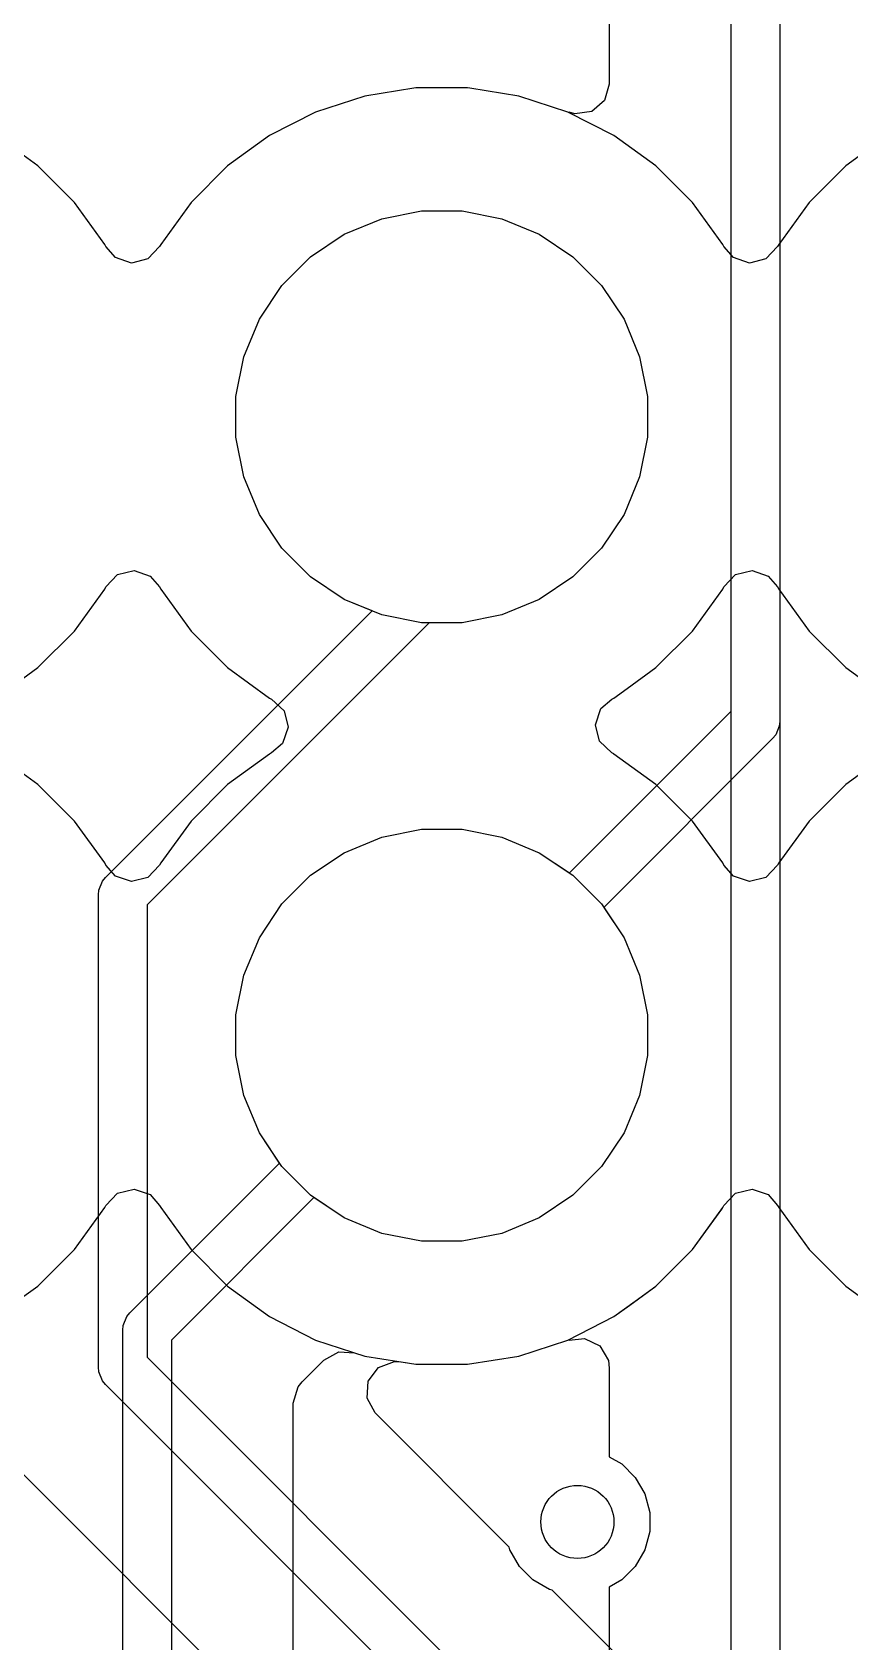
# Model space of a CAD drawing. Header units: inches. Extents: x 6.57 to 9.79, y -8.72 to -3.17.
# Drawn here: x 7.8751 to 8.0074, y -7.6979 to -7.4377 of the extents above; entities that cross this region are included whole.
import ezdxf

# ---------------------------------------------------------------- set-up
doc = ezdxf.new("R2010")
doc.units = ezdxf.units.IN
doc.header["$MEASUREMENT"] = 0
doc.layers.add('F.Cu', color=13, linetype='CONTINUOUS', true_color=0xc83434)

msp = doc.modelspace()

# ---------------------------------------------------------------- linework, layer by layer
at = {"layer": 'F.Cu', "linetype": 'CONTINUOUS'}
for p, q in [((7.98819, -7.5475), (7.98819, -6.87008)), ((7.99606, -6.87171), (7.99606, -7.54913)), ((7.96848, -6.87359), (7.96848, -7.44608)), ((7.98819, -7.84449), (7.98819, -7.30315)), ((7.99606, -7.30315), (7.99606, -7.84286)), ((7.96848, -7.33264), (7.96848, -7.44608)), ((7.92892, -7.44802), (7.92096, -7.45061)), ((7.92892, -7.44802), (7.92096, -7.45061)), ((7.92892, -7.44802), (7.92096, -7.45061)), ((7.92892, -7.44802), (7.92096, -7.45061)), ((7.93685, -7.44677), (7.92892, -7.44802)), ((7.93685, -7.44677), (7.92892, -7.44802)), ((7.93685, -7.44677), (7.92892, -7.44802)), ((7.93685, -7.44677), (7.92892, -7.44802)), ((7.93719, -7.44671), (7.93685, -7.44677)), ((7.93719, -7.44671), (7.93685, -7.44677)), ((7.93719, -7.44671), (7.93685, -7.44677)), ((7.93719, -7.44671), (7.93685, -7.44677)), ((7.94555, -7.44671), (7.93719, -7.44671)), ((7.94555, -7.44671), (7.93719, -7.44671)), ((7.94555, -7.44671), (7.93719, -7.44671)), ((7.94555, -7.44671), (7.93719, -7.44671)), ((7.94589, -7.44677), (7.94555, -7.44671)), ((7.94589, -7.44677), (7.94555, -7.44671)), ((7.94589, -7.44677), (7.94555, -7.44671)), ((7.94589, -7.44677), (7.94555, -7.44671)), ((7.95382, -7.44802), (7.94589, -7.44677)), ((7.95382, -7.44802), (7.94589, -7.44677)), ((7.95382, -7.44802), (7.94589, -7.44677)), ((7.95382, -7.44802), (7.94589, -7.44677)), ((7.96178, -7.45061), (7.95382, -7.44802)), ((7.95382, -7.44802), (7.95382, -7.44802)), ((7.95382, -7.44802), (7.95382, -7.44802)), ((7.96178, -7.45061), (7.95382, -7.44802)), ((7.95382, -7.44802), (7.95382, -7.44802)), ((7.95382, -7.44802), (7.95382, -7.44802)), ((7.96178, -7.45061), (7.95382, -7.44802)), ((7.95382, -7.44802), (7.95382, -7.44802)), ((7.95382, -7.44802), (7.95382, -7.44802)), ((7.96178, -7.45061), (7.95382, -7.44802)), ((7.95382, -7.44802), (7.95382, -7.44802)), ((7.95382, -7.44802), (7.95382, -7.44802)), ((7.96848, -7.44608), (7.96771, -7.44872)), ((7.96848, -7.44608), (7.96771, -7.44872)), ((7.92096, -7.45061), (7.9135, -7.45441)), ((7.92096, -7.45061), (7.9135, -7.45441)), ((7.92096, -7.45061), (7.9135, -7.45441)), ((7.92096, -7.45061), (7.9135, -7.45441)), ((7.96196, -7.45067), (7.96178, -7.45061)), ((7.96178, -7.45061), (7.96178, -7.45061)), ((7.96196, -7.45067), (7.96178, -7.45061)), ((7.96178, -7.45061), (7.96178, -7.45061)), ((7.96924, -7.45441), (7.96178, -7.45061)), ((7.96178, -7.45061), (7.96178, -7.45061)), ((7.96178, -7.45061), (7.96178, -7.45061)), ((7.96924, -7.45441), (7.96178, -7.45061)), ((7.96178, -7.45061), (7.96178, -7.45061)), ((7.96178, -7.45061), (7.96178, -7.45061)), ((7.96197, -7.45065), (7.96196, -7.45067)), ((7.96197, -7.45065), (7.96196, -7.45067)), ((7.96291, -7.45091), (7.96197, -7.45065)), ((7.96291, -7.45091), (7.96197, -7.45065)), ((7.96563, -7.45052), (7.96291, -7.45091)), ((7.96563, -7.45052), (7.96291, -7.45091)), ((7.96771, -7.44872), (7.96563, -7.45052)), ((7.96771, -7.44872), (7.96563, -7.45052)), ((7.87601, -7.45933), (7.86924, -7.45441)), ((7.87601, -7.45933), (7.86924, -7.45441)), ((7.87601, -7.45933), (7.86924, -7.45441)), ((7.87601, -7.45933), (7.86924, -7.45441)), ((7.9135, -7.45441), (7.90673, -7.45933)), ((7.9135, -7.45441), (7.90673, -7.45933)), ((7.9135, -7.45441), (7.90673, -7.45933)), ((7.9135, -7.45441), (7.90673, -7.45933)), ((7.97601, -7.45933), (7.96924, -7.45441)), ((7.97601, -7.45933), (7.96924, -7.45441)), ((8.0135, -7.45441), (8.00673, -7.45933)), ((8.0135, -7.45441), (8.00673, -7.45933)), ((7.88193, -7.46525), (7.87601, -7.45933)), ((7.88193, -7.46525), (7.87601, -7.45933)), ((7.88193, -7.46525), (7.87601, -7.45933)), ((7.88193, -7.46525), (7.87601, -7.45933)), ((7.90673, -7.45933), (7.90081, -7.46525)), ((7.90673, -7.45933), (7.90081, -7.46525)), ((7.90673, -7.45933), (7.90081, -7.46525)), ((7.90673, -7.45933), (7.90081, -7.46525)), ((7.98193, -7.46525), (7.97601, -7.45933)), ((7.98193, -7.46525), (7.97601, -7.45933)), ((8.00673, -7.45933), (8.00081, -7.46525)), ((8.00673, -7.45933), (8.00081, -7.46525)), ((7.88684, -7.47202), (7.88193, -7.46525)), ((7.88684, -7.47202), (7.88193, -7.46525)), ((7.88684, -7.47202), (7.88193, -7.46525)), ((7.88684, -7.47202), (7.88193, -7.46525)), ((7.90081, -7.46525), (7.8959, -7.47202)), ((7.90081, -7.46525), (7.8959, -7.47202)), ((7.90081, -7.46525), (7.8959, -7.47202)), ((7.90081, -7.46525), (7.8959, -7.47202)), ((7.98684, -7.47202), (7.98193, -7.46525)), ((7.98684, -7.47202), (7.98193, -7.46525)), ((8.00081, -7.46525), (7.9959, -7.47202)), ((8.00081, -7.46525), (7.9959, -7.47202)), ((7.9256, -7.47037), (7.93166, -7.46786)), ((7.9256, -7.47037), (7.93166, -7.46786)), ((7.9256, -7.47037), (7.93166, -7.46786)), ((7.9256, -7.47037), (7.93166, -7.46786)), ((7.93166, -7.46786), (7.93809, -7.46658)), ((7.93166, -7.46786), (7.93809, -7.46658)), ((7.93166, -7.46786), (7.93809, -7.46658)), ((7.93166, -7.46786), (7.93809, -7.46658)), ((7.93809, -7.46658), (7.94465, -7.46658)), ((7.93809, -7.46658), (7.94465, -7.46658)), ((7.93809, -7.46658), (7.94465, -7.46658)), ((7.93809, -7.46658), (7.94465, -7.46658)), ((7.94465, -7.46658), (7.95108, -7.46786)), ((7.94465, -7.46658), (7.95108, -7.46786)), ((7.94465, -7.46658), (7.95108, -7.46786)), ((7.94465, -7.46658), (7.95108, -7.46786)), ((7.95108, -7.46786), (7.95715, -7.47037)), ((7.95108, -7.46786), (7.95715, -7.47037)), ((7.95108, -7.46786), (7.95715, -7.47037)), ((7.95108, -7.46786), (7.95715, -7.47037)), ((7.92014, -7.47401), (7.9256, -7.47037)), ((7.92014, -7.47401), (7.9256, -7.47037)), ((7.92014, -7.47401), (7.9256, -7.47037)), ((7.92014, -7.47401), (7.9256, -7.47037)), ((7.95715, -7.47037), (7.9626, -7.47401)), ((7.95715, -7.47037), (7.9626, -7.47401)), ((7.95715, -7.47037), (7.9626, -7.47401)), ((7.95715, -7.47037), (7.9626, -7.47401)), ((7.88702, -7.47236), (7.88684, -7.47202)), ((7.88702, -7.47236), (7.88684, -7.47202)), ((7.88702, -7.47236), (7.88684, -7.47202)), ((7.88702, -7.47236), (7.88684, -7.47202)), ((7.88856, -7.47413), (7.88702, -7.47236)), ((7.88856, -7.47413), (7.88702, -7.47236)), ((7.88856, -7.47413), (7.88702, -7.47236)), ((7.88856, -7.47413), (7.88702, -7.47236)), ((7.89116, -7.47502), (7.88856, -7.47413)), ((7.89116, -7.47502), (7.88856, -7.47413)), ((7.89116, -7.47502), (7.88856, -7.47413)), ((7.89116, -7.47502), (7.88856, -7.47413)), ((7.89572, -7.47236), (7.89383, -7.47436)), ((7.89572, -7.47236), (7.89383, -7.47436)), ((7.89572, -7.47236), (7.89383, -7.47436)), ((7.89572, -7.47236), (7.89383, -7.47436)), ((7.8959, -7.47202), (7.89572, -7.47236)), ((7.8959, -7.47202), (7.89572, -7.47236)), ((7.8959, -7.47202), (7.89572, -7.47236)), ((7.8959, -7.47202), (7.89572, -7.47236)), ((7.9155, -7.47865), (7.92014, -7.47401)), ((7.9155, -7.47865), (7.92014, -7.47401)), ((7.9155, -7.47865), (7.92014, -7.47401)), ((7.9155, -7.47865), (7.92014, -7.47401)), ((7.9626, -7.47401), (7.96724, -7.47865)), ((7.9626, -7.47401), (7.96724, -7.47865)), ((7.9626, -7.47401), (7.96724, -7.47865)), ((7.9626, -7.47401), (7.96724, -7.47865)), ((7.98702, -7.47236), (7.98684, -7.47202)), ((7.98702, -7.47236), (7.98684, -7.47202)), ((7.98856, -7.47413), (7.98702, -7.47236)), ((7.98856, -7.47413), (7.98702, -7.47236)), ((7.99116, -7.47502), (7.98856, -7.47413)), ((7.99116, -7.47502), (7.98856, -7.47413)), ((7.99572, -7.47236), (7.99383, -7.47436)), ((7.99572, -7.47236), (7.99383, -7.47436)), ((7.9959, -7.47202), (7.99572, -7.47236)), ((7.9959, -7.47202), (7.99572, -7.47236)), ((7.89383, -7.47436), (7.89116, -7.47502)), ((7.89383, -7.47436), (7.89116, -7.47502)), ((7.89383, -7.47436), (7.89116, -7.47502)), ((7.89383, -7.47436), (7.89116, -7.47502)), ((7.99383, -7.47436), (7.99116, -7.47502)), ((7.99383, -7.47436), (7.99116, -7.47502)), ((7.91186, -7.48411), (7.9155, -7.47865)), ((7.91186, -7.48411), (7.9155, -7.47865)), ((7.91186, -7.48411), (7.9155, -7.47865)), ((7.91186, -7.48411), (7.9155, -7.47865)), ((7.96724, -7.47865), (7.97088, -7.48411)), ((7.96724, -7.47865), (7.97088, -7.48411)), ((7.96724, -7.47865), (7.97088, -7.48411)), ((7.96724, -7.47865), (7.97088, -7.48411)), ((7.90935, -7.49017), (7.91186, -7.48411)), ((7.90935, -7.49017), (7.91186, -7.48411)), ((7.90935, -7.49017), (7.91186, -7.48411)), ((7.90935, -7.49017), (7.91186, -7.48411)), ((7.97088, -7.48411), (7.97339, -7.49017)), ((7.97088, -7.48411), (7.97339, -7.49017)), ((7.97088, -7.48411), (7.97339, -7.49017)), ((7.97088, -7.48411), (7.97339, -7.49017)), ((7.90807, -7.4966), (7.90935, -7.49017)), ((7.90807, -7.4966), (7.90935, -7.49017)), ((7.90807, -7.4966), (7.90935, -7.49017)), ((7.90807, -7.4966), (7.90935, -7.49017)), ((7.97339, -7.49017), (7.97467, -7.4966)), ((7.97339, -7.49017), (7.97467, -7.4966)), ((7.97339, -7.49017), (7.97467, -7.4966)), ((7.97339, -7.49017), (7.97467, -7.4966)), ((7.90807, -7.50316), (7.90807, -7.4966)), ((7.90807, -7.50316), (7.90807, -7.4966)), ((7.90807, -7.50316), (7.90807, -7.4966)), ((7.90807, -7.50316), (7.90807, -7.4966)), ((7.97467, -7.4966), (7.97467, -7.50316)), ((7.97467, -7.4966), (7.97467, -7.50316)), ((7.97467, -7.4966), (7.97467, -7.50316)), ((7.97467, -7.4966), (7.97467, -7.50316)), ((7.90935, -7.5096), (7.90807, -7.50316)), ((7.90935, -7.5096), (7.90807, -7.50316)), ((7.90935, -7.5096), (7.90807, -7.50316)), ((7.90935, -7.5096), (7.90807, -7.50316)), ((7.97467, -7.50316), (7.97339, -7.5096)), ((7.97467, -7.50316), (7.97339, -7.5096)), ((7.97467, -7.50316), (7.97339, -7.5096)), ((7.97467, -7.50316), (7.97339, -7.5096)), ((7.91186, -7.51566), (7.90935, -7.5096)), ((7.91186, -7.51566), (7.90935, -7.5096)), ((7.91186, -7.51566), (7.90935, -7.5096)), ((7.91186, -7.51566), (7.90935, -7.5096)), ((7.97339, -7.5096), (7.97088, -7.51566)), ((7.97339, -7.5096), (7.97088, -7.51566)), ((7.97339, -7.5096), (7.97088, -7.51566)), ((7.97339, -7.5096), (7.97088, -7.51566)), ((7.9155, -7.52111), (7.91186, -7.51566)), ((7.9155, -7.52111), (7.91186, -7.51566)), ((7.9155, -7.52111), (7.91186, -7.51566)), ((7.9155, -7.52111), (7.91186, -7.51566)), ((7.97088, -7.51566), (7.96724, -7.52111)), ((7.97088, -7.51566), (7.96724, -7.52111)), ((7.97088, -7.51566), (7.96724, -7.52111)), ((7.97088, -7.51566), (7.96724, -7.52111)), ((7.92014, -7.52575), (7.9155, -7.52111)), ((7.92014, -7.52575), (7.9155, -7.52111)), ((7.92014, -7.52575), (7.9155, -7.52111)), ((7.92014, -7.52575), (7.9155, -7.52111)), ((7.96724, -7.52111), (7.9626, -7.52575)), ((7.96724, -7.52111), (7.9626, -7.52575)), ((7.96724, -7.52111), (7.9626, -7.52575)), ((7.96724, -7.52111), (7.9626, -7.52575)), ((7.88702, -7.5274), (7.88891, -7.5254)), ((7.88891, -7.5254), (7.89158, -7.52474)), ((7.89158, -7.52474), (7.89418, -7.52563)), ((7.89418, -7.52563), (7.89572, -7.5274)), ((7.9256, -7.5294), (7.92014, -7.52575)), ((7.9256, -7.5294), (7.92014, -7.52575)), ((7.9256, -7.5294), (7.92014, -7.52575)), ((7.9256, -7.5294), (7.92014, -7.52575)), ((7.9626, -7.52575), (7.95715, -7.5294)), ((7.9626, -7.52575), (7.95715, -7.5294)), ((7.9626, -7.52575), (7.95715, -7.5294)), ((7.9626, -7.52575), (7.95715, -7.5294)), ((7.98702, -7.5274), (7.98891, -7.5254)), ((7.98891, -7.5254), (7.99158, -7.52474)), ((7.99158, -7.52474), (7.99418, -7.52563)), ((7.99418, -7.52563), (7.99572, -7.5274)), ((7.88193, -7.53452), (7.88684, -7.52775)), ((7.88684, -7.52775), (7.88702, -7.5274)), ((7.88684, -7.52775), (7.88684, -7.52775)), ((7.88684, -7.52775), (7.88684, -7.52775)), ((7.89572, -7.5274), (7.8959, -7.52775)), ((7.8959, -7.52775), (7.90081, -7.53452)), ((7.98193, -7.53452), (7.98684, -7.52775)), ((7.98684, -7.52775), (7.98702, -7.5274)), ((7.98684, -7.52775), (7.98684, -7.52775)), ((7.98684, -7.52775), (7.98684, -7.52775)), ((7.99572, -7.5274), (7.9959, -7.52775)), ((7.9959, -7.52775), (8.00081, -7.53452)), ((7.88698, -7.57438), (7.9301, -7.53126)), ((7.93166, -7.53191), (7.9256, -7.5294)), ((7.9301, -7.53126), (7.9256, -7.5294)), ((7.93166, -7.53191), (7.9256, -7.5294)), ((7.93166, -7.53191), (7.9256, -7.5294)), ((7.95715, -7.5294), (7.95108, -7.53191)), ((7.95715, -7.5294), (7.95108, -7.53191)), ((7.95715, -7.5294), (7.95108, -7.53191)), ((7.95715, -7.5294), (7.95108, -7.53191)), ((7.93931, -7.53319), (7.8937, -7.5788)), ((7.93809, -7.53319), (7.93166, -7.53191)), ((7.93809, -7.53319), (7.93166, -7.53191)), ((7.93809, -7.53319), (7.93166, -7.53191)), ((7.94465, -7.53319), (7.93809, -7.53319)), ((7.94465, -7.53319), (7.93809, -7.53319)), ((7.94465, -7.53319), (7.93809, -7.53319)), ((7.94465, -7.53319), (7.93931, -7.53319)), ((7.95108, -7.53191), (7.94465, -7.53319)), ((7.95108, -7.53191), (7.94465, -7.53319)), ((7.95108, -7.53191), (7.94465, -7.53319)), ((7.95108, -7.53191), (7.94465, -7.53319)), ((7.87601, -7.54044), (7.88193, -7.53452)), ((7.88193, -7.53452), (7.88193, -7.53452)), ((7.88193, -7.53452), (7.88193, -7.53452)), ((7.90081, -7.53452), (7.90673, -7.54044)), ((7.97601, -7.54044), (7.98193, -7.53452)), ((7.98193, -7.53452), (7.98193, -7.53452)), ((7.98193, -7.53452), (7.98193, -7.53452)), ((8.00081, -7.53452), (8.00673, -7.54044)), ((7.87139, -7.54379), (7.87601, -7.54044)), ((7.87601, -7.54044), (7.87601, -7.54044)), ((7.87601, -7.54044), (7.87601, -7.54044)), ((7.90673, -7.54044), (7.9135, -7.54536)), ((7.97139, -7.54379), (7.97601, -7.54044)), ((7.97601, -7.54044), (7.97601, -7.54044)), ((7.97601, -7.54044), (7.97601, -7.54044)), ((8.00673, -7.54044), (8.0135, -7.54536)), ((7.96924, -7.54536), (7.97139, -7.54379)), ((7.9135, -7.54536), (7.91385, -7.54553)), ((7.91385, -7.54553), (7.91585, -7.54742)), ((7.96623, -7.54967), (7.96712, -7.54707)), ((7.96712, -7.54707), (7.96889, -7.54553)), ((7.96889, -7.54553), (7.96924, -7.54536)), ((7.91585, -7.54742), (7.91651, -7.55009)), ((7.96204, -7.57364), (7.98819, -7.5475)), ((7.99606, -7.54913), (7.99599, -7.5499)), ((7.91651, -7.55009), (7.91562, -7.5527)), ((7.96689, -7.55234), (7.96623, -7.54967)), ((7.99491, -7.55191), (7.96761, -7.57921)), ((7.9954, -7.55131), (7.99491, -7.55191)), ((7.99599, -7.5499), (7.9954, -7.55131)), ((7.87601, -7.55933), (7.86924, -7.55441)), ((7.9135, -7.55441), (7.90673, -7.55933)), ((7.91385, -7.55423), (7.9135, -7.55441)), ((7.91562, -7.5527), (7.91385, -7.55423)), ((7.96889, -7.55423), (7.96689, -7.55234)), ((7.96921, -7.55439), (7.96889, -7.55423)), ((7.96924, -7.55441), (7.96921, -7.55439)), ((7.97601, -7.55933), (7.96924, -7.55441)), ((8.0135, -7.55441), (8.00673, -7.55933)), ((7.88193, -7.56525), (7.87601, -7.55933)), ((7.90673, -7.55933), (7.90081, -7.56525)), ((7.98193, -7.56525), (7.97601, -7.55933)), ((8.00673, -7.55933), (8.00081, -7.56525)), ((7.88684, -7.57202), (7.88193, -7.56525)), ((7.90081, -7.56525), (7.8959, -7.57202)), ((7.98684, -7.57202), (7.98193, -7.56525)), ((8.00081, -7.56525), (7.9959, -7.57202)), ((7.9256, -7.57037), (7.93166, -7.56786)), ((7.9256, -7.57037), (7.93166, -7.56786)), ((7.9256, -7.57037), (7.93166, -7.56786)), ((7.9256, -7.57037), (7.93166, -7.56786)), ((7.93166, -7.56786), (7.93809, -7.56658)), ((7.93166, -7.56786), (7.93809, -7.56658)), ((7.93166, -7.56786), (7.93809, -7.56658)), ((7.93166, -7.56786), (7.93809, -7.56658)), ((7.93809, -7.56658), (7.94465, -7.56658)), ((7.93809, -7.56658), (7.94465, -7.56658)), ((7.93809, -7.56658), (7.94465, -7.56658)), ((7.93809, -7.56658), (7.94465, -7.56658)), ((7.94465, -7.56658), (7.95108, -7.56786)), ((7.94465, -7.56658), (7.95108, -7.56786)), ((7.94465, -7.56658), (7.95108, -7.56786)), ((7.94465, -7.56658), (7.95108, -7.56786)), ((7.95108, -7.56786), (7.95715, -7.57037)), ((7.95108, -7.56786), (7.95715, -7.57037)), ((7.95108, -7.56786), (7.95715, -7.57037)), ((7.95108, -7.56786), (7.95715, -7.57037)), ((7.92014, -7.57401), (7.9256, -7.57037)), ((7.92014, -7.57401), (7.9256, -7.57037)), ((7.92014, -7.57401), (7.9256, -7.57037)), ((7.92014, -7.57401), (7.9256, -7.57037)), ((7.95715, -7.57037), (7.9626, -7.57401)), ((7.95715, -7.57037), (7.96204, -7.57364)), ((7.95715, -7.57037), (7.9626, -7.57401)), ((7.95715, -7.57037), (7.9626, -7.57401)), ((7.88702, -7.57236), (7.88684, -7.57202)), ((7.88856, -7.57413), (7.88702, -7.57236)), ((7.89572, -7.57236), (7.89383, -7.57436)), ((7.8959, -7.57202), (7.89572, -7.57236)), ((7.98702, -7.57236), (7.98684, -7.57202)), ((7.98856, -7.57413), (7.98702, -7.57236)), ((7.99572, -7.57236), (7.99383, -7.57436)), ((7.9959, -7.57202), (7.99572, -7.57236)), ((7.8859, -7.5764), (7.88649, -7.57498)), ((7.88649, -7.57498), (7.88698, -7.57438)), ((7.89116, -7.57502), (7.88856, -7.57413)), ((7.89383, -7.57436), (7.89116, -7.57502)), ((7.9155, -7.57865), (7.92014, -7.57401)), ((7.9155, -7.57865), (7.92014, -7.57401)), ((7.9155, -7.57865), (7.92014, -7.57401)), ((7.9155, -7.57865), (7.92014, -7.57401)), ((7.9626, -7.57401), (7.96724, -7.57865)), ((7.9626, -7.57401), (7.96724, -7.57865)), ((7.9626, -7.57401), (7.96724, -7.57865)), ((7.99116, -7.57502), (7.98856, -7.57413)), ((7.99383, -7.57436), (7.99116, -7.57502)), ((7.88583, -7.57717), (7.8859, -7.5764)), ((7.88583, -7.65354), (7.88583, -7.57717)), ((7.8937, -7.5788), (7.8937, -7.65191)), ((7.91186, -7.58411), (7.9155, -7.57865)), ((7.91186, -7.58411), (7.9155, -7.57865)), ((7.91186, -7.58411), (7.9155, -7.57865)), ((7.91186, -7.58411), (7.9155, -7.57865)), ((7.96724, -7.57865), (7.97088, -7.58411)), ((7.96724, -7.57865), (7.97088, -7.58411)), ((7.96724, -7.57865), (7.97088, -7.58411)), ((7.96761, -7.57921), (7.97088, -7.58411)), ((7.90935, -7.59017), (7.91186, -7.58411)), ((7.90935, -7.59017), (7.91186, -7.58411)), ((7.90935, -7.59017), (7.91186, -7.58411)), ((7.90935, -7.59017), (7.91186, -7.58411)), ((7.97088, -7.58411), (7.97339, -7.59017)), ((7.97088, -7.58411), (7.97339, -7.59017)), ((7.97088, -7.58411), (7.97339, -7.59017)), ((7.97088, -7.58411), (7.97339, -7.59017)), ((7.90807, -7.5966), (7.90935, -7.59017)), ((7.90807, -7.5966), (7.90935, -7.59017)), ((7.90807, -7.5966), (7.90935, -7.59017)), ((7.90807, -7.5966), (7.90935, -7.59017)), ((7.97339, -7.59017), (7.97467, -7.5966)), ((7.97339, -7.59017), (7.97467, -7.5966)), ((7.97339, -7.59017), (7.97467, -7.5966)), ((7.97339, -7.59017), (7.97467, -7.5966)), ((7.90807, -7.60316), (7.90807, -7.5966)), ((7.90807, -7.60316), (7.90807, -7.5966)), ((7.90807, -7.60316), (7.90807, -7.5966)), ((7.90807, -7.60316), (7.90807, -7.5966)), ((7.97467, -7.5966), (7.97467, -7.60316)), ((7.97467, -7.5966), (7.97467, -7.60316)), ((7.97467, -7.5966), (7.97467, -7.60316)), ((7.97467, -7.5966), (7.97467, -7.60316)), ((7.90935, -7.6096), (7.90807, -7.60316)), ((7.90935, -7.6096), (7.90807, -7.60316)), ((7.90935, -7.6096), (7.90807, -7.60316)), ((7.90935, -7.6096), (7.90807, -7.60316)), ((7.97467, -7.60316), (7.97339, -7.6096)), ((7.97467, -7.60316), (7.97339, -7.6096)), ((7.97467, -7.60316), (7.97339, -7.6096)), ((7.97467, -7.60316), (7.97339, -7.6096)), ((7.91186, -7.61566), (7.90935, -7.6096)), ((7.91186, -7.61566), (7.90935, -7.6096)), ((7.91186, -7.61566), (7.90935, -7.6096)), ((7.91186, -7.61566), (7.90935, -7.6096)), ((7.97339, -7.6096), (7.97088, -7.61566)), ((7.97339, -7.6096), (7.97088, -7.61566)), ((7.97339, -7.6096), (7.97088, -7.61566)), ((7.97339, -7.6096), (7.97088, -7.61566)), ((7.91513, -7.62056), (7.91186, -7.61566)), ((7.9155, -7.62111), (7.91186, -7.61566)), ((7.9155, -7.62111), (7.91186, -7.61566)), ((7.9155, -7.62111), (7.91186, -7.61566)), ((7.97088, -7.61566), (7.96724, -7.62111)), ((7.97088, -7.61566), (7.96724, -7.62111)), ((7.97088, -7.61566), (7.96724, -7.62111)), ((7.97088, -7.61566), (7.96724, -7.62111)), ((7.89092, -7.64477), (7.91513, -7.62056)), ((7.92014, -7.62575), (7.9155, -7.62111)), ((7.92014, -7.62575), (7.9155, -7.62111)), ((7.92014, -7.62575), (7.9155, -7.62111)), ((7.96724, -7.62111), (7.9626, -7.62575)), ((7.96724, -7.62111), (7.9626, -7.62575)), ((7.96724, -7.62111), (7.9626, -7.62575)), ((7.96724, -7.62111), (7.9626, -7.62575)), ((7.88891, -7.6254), (7.89158, -7.62474)), ((7.88891, -7.6254), (7.89158, -7.62474)), ((7.89158, -7.62474), (7.89418, -7.62563)), ((7.89158, -7.62474), (7.89418, -7.62563)), ((7.98891, -7.6254), (7.99158, -7.62474)), ((7.98891, -7.6254), (7.99158, -7.62474)), ((7.98891, -7.6254), (7.99158, -7.62474)), ((7.99158, -7.62474), (7.99418, -7.62563)), ((7.99158, -7.62474), (7.99418, -7.62563)), ((7.99158, -7.62474), (7.99418, -7.62563)), ((7.88684, -7.62775), (7.88702, -7.6274)), ((7.88684, -7.62775), (7.88702, -7.6274)), ((7.88702, -7.6274), (7.88891, -7.6254)), ((7.88702, -7.6274), (7.88891, -7.6254)), ((7.89418, -7.62563), (7.89572, -7.6274)), ((7.89418, -7.62563), (7.89572, -7.6274)), ((7.89572, -7.6274), (7.8959, -7.62775)), ((7.89572, -7.6274), (7.8959, -7.62775)), ((7.9207, -7.62612), (7.89764, -7.64918)), ((7.9256, -7.6294), (7.92014, -7.62575)), ((7.9256, -7.6294), (7.92014, -7.62575)), ((7.9256, -7.6294), (7.92014, -7.62575)), ((7.9256, -7.6294), (7.9207, -7.62612)), ((7.9626, -7.62575), (7.95715, -7.6294)), ((7.9626, -7.62575), (7.95715, -7.6294)), ((7.9626, -7.62575), (7.95715, -7.6294)), ((7.9626, -7.62575), (7.95715, -7.6294)), ((7.98684, -7.62775), (7.98702, -7.6274)), ((7.98684, -7.62775), (7.98702, -7.6274)), ((7.98684, -7.62775), (7.98702, -7.6274)), ((7.98702, -7.6274), (7.98891, -7.6254)), ((7.98702, -7.6274), (7.98891, -7.6254)), ((7.98702, -7.6274), (7.98891, -7.6254)), ((7.99418, -7.62563), (7.99572, -7.6274)), ((7.99418, -7.62563), (7.99572, -7.6274)), ((7.99418, -7.62563), (7.99572, -7.6274)), ((7.99572, -7.6274), (7.9959, -7.62775)), ((7.99572, -7.6274), (7.9959, -7.62775)), ((7.99572, -7.6274), (7.9959, -7.62775)), ((7.88193, -7.63452), (7.88684, -7.62775)), ((7.88193, -7.63452), (7.88684, -7.62775)), ((7.88684, -7.62775), (7.88684, -7.62775)), ((7.88684, -7.62775), (7.88684, -7.62775)), ((7.88684, -7.62775), (7.88684, -7.62775)), ((7.88684, -7.62775), (7.88684, -7.62775)), ((7.8959, -7.62775), (7.90081, -7.63452)), ((7.8959, -7.62775), (7.90081, -7.63452)), ((7.93166, -7.63191), (7.9256, -7.6294)), ((7.93166, -7.63191), (7.9256, -7.6294)), ((7.93166, -7.63191), (7.9256, -7.6294)), ((7.93166, -7.63191), (7.9256, -7.6294)), ((7.95715, -7.6294), (7.95108, -7.63191)), ((7.95715, -7.6294), (7.95108, -7.63191)), ((7.95715, -7.6294), (7.95108, -7.63191)), ((7.95715, -7.6294), (7.95108, -7.63191)), ((7.98193, -7.63452), (7.98684, -7.62775)), ((7.98193, -7.63452), (7.98684, -7.62775)), ((7.98193, -7.63452), (7.98668, -7.62797)), ((7.98668, -7.62797), (7.98684, -7.62775)), ((7.98684, -7.62775), (7.98684, -7.62775)), ((7.98684, -7.62775), (7.98684, -7.62775)), ((7.98684, -7.62775), (7.98684, -7.62775)), ((7.98684, -7.62775), (7.98684, -7.62775)), ((7.9959, -7.62775), (8.00081, -7.63452)), ((7.9959, -7.62775), (8.00081, -7.63452)), ((7.9959, -7.62775), (8.00081, -7.63452)), ((7.93809, -7.63319), (7.93166, -7.63191)), ((7.93809, -7.63319), (7.93166, -7.63191)), ((7.93809, -7.63319), (7.93166, -7.63191)), ((7.93809, -7.63319), (7.93166, -7.63191)), ((7.95108, -7.63191), (7.94465, -7.63319)), ((7.95108, -7.63191), (7.94465, -7.63319)), ((7.95108, -7.63191), (7.94465, -7.63319)), ((7.95108, -7.63191), (7.94465, -7.63319)), ((7.87601, -7.64044), (7.88193, -7.63452)), ((7.87601, -7.64044), (7.88193, -7.63452)), ((7.88193, -7.63452), (7.88193, -7.63452)), ((7.88193, -7.63452), (7.88193, -7.63452)), ((7.88193, -7.63452), (7.88193, -7.63452)), ((7.88193, -7.63452), (7.88193, -7.63452)), ((7.90081, -7.63452), (7.90673, -7.64044)), ((7.90081, -7.63452), (7.90673, -7.64044)), ((7.94465, -7.63319), (7.93809, -7.63319)), ((7.94465, -7.63319), (7.93809, -7.63319)), ((7.94465, -7.63319), (7.93809, -7.63319)), ((7.94465, -7.63319), (7.93809, -7.63319)), ((7.97601, -7.64044), (7.98193, -7.63452)), ((7.97601, -7.64044), (7.98193, -7.63452)), ((7.97601, -7.64044), (7.98193, -7.63452)), ((7.98193, -7.63452), (7.98193, -7.63452)), ((7.98193, -7.63452), (7.98193, -7.63452)), ((7.98193, -7.63452), (7.98193, -7.63452)), ((7.98193, -7.63452), (7.98193, -7.63452)), ((7.98193, -7.63452), (7.98193, -7.63452)), ((7.98193, -7.63452), (7.98193, -7.63452)), ((8.00081, -7.63452), (8.00673, -7.64044)), ((8.00081, -7.63452), (8.00673, -7.64044)), ((8.00081, -7.63452), (8.00673, -7.64044)), ((7.87264, -7.64289), (7.87601, -7.64044)), ((7.87264, -7.64289), (7.87601, -7.64044)), ((7.87601, -7.64044), (7.87601, -7.64044)), ((7.87601, -7.64044), (7.87601, -7.64044)), ((7.87601, -7.64044), (7.87601, -7.64044)), ((7.87601, -7.64044), (7.87601, -7.64044)), ((7.90673, -7.64044), (7.9135, -7.64536)), ((7.90673, -7.64044), (7.9135, -7.64536)), ((7.97178, -7.64351), (7.97601, -7.64044)), ((7.97264, -7.64289), (7.97601, -7.64044)), ((7.97264, -7.64289), (7.97601, -7.64044)), ((7.97601, -7.64044), (7.97601, -7.64044)), ((7.97601, -7.64044), (7.97601, -7.64044)), ((7.97601, -7.64044), (7.97601, -7.64044)), ((7.97601, -7.64044), (7.97601, -7.64044)), ((7.97601, -7.64044), (7.97601, -7.64044)), ((7.97601, -7.64044), (7.97601, -7.64044)), ((8.00673, -7.64044), (8.0135, -7.64536)), ((8.00673, -7.64044), (8.0135, -7.64536)), ((8.00673, -7.64044), (8.0135, -7.64536)), ((7.96924, -7.64536), (7.97264, -7.64289)), ((7.96924, -7.64536), (7.97264, -7.64289)), ((7.88984, -7.64678), (7.89043, -7.64536)), ((7.89043, -7.64536), (7.89092, -7.64477)), ((7.9135, -7.64536), (7.9135, -7.64536)), ((7.9135, -7.64536), (7.9135, -7.64536)), ((7.9135, -7.64536), (7.92096, -7.64916)), ((7.9135, -7.64536), (7.9135, -7.64536)), ((7.9135, -7.64536), (7.9135, -7.64536)), ((7.9135, -7.64536), (7.92096, -7.64916)), ((7.96178, -7.64916), (7.96924, -7.64536)), ((7.96178, -7.64916), (7.96924, -7.64536)), ((7.96178, -7.64916), (7.96924, -7.64536)), ((7.96924, -7.64536), (7.97178, -7.64351)), ((7.88976, -7.64755), (7.88984, -7.64678)), ((7.88976, -7.74484), (7.88976, -7.64755)), ((7.89764, -7.64918), (7.89764, -7.74484)), ((7.92096, -7.64916), (7.92892, -7.65174)), ((7.92096, -7.64916), (7.92892, -7.65174)), ((7.92229, -7.65239), (7.92471, -7.65107)), ((7.92471, -7.65107), (7.92726, -7.6512)), ((7.95382, -7.65174), (7.96178, -7.64916)), ((7.95382, -7.65174), (7.96178, -7.64916)), ((7.95382, -7.65174), (7.96178, -7.64916)), ((7.95382, -7.65174), (7.96178, -7.64916)), ((7.96178, -7.64916), (7.96196, -7.6491)), ((7.96178, -7.64916), (7.96178, -7.64916)), ((7.96196, -7.6491), (7.96198, -7.64915)), ((7.96198, -7.64915), (7.96447, -7.64888)), ((7.96447, -7.64888), (7.96693, -7.65011)), ((7.96693, -7.65011), (7.96833, -7.65248)), ((7.8859, -7.65431), (7.88583, -7.65354)), ((7.8937, -7.65191), (8.14456, -7.90278)), ((7.91877, -7.65592), (7.92229, -7.65239)), ((7.92726, -7.6512), (7.92892, -7.65174)), ((7.92892, -7.65174), (7.93719, -7.65305)), ((7.92892, -7.65174), (7.93719, -7.65305)), ((7.92892, -7.65174), (7.93719, -7.65305)), ((7.92948, -7.65579), (7.93113, -7.65359)), ((7.93113, -7.65359), (7.93371, -7.65263)), ((7.93371, -7.65263), (7.93482, -7.65268)), ((7.93482, -7.65268), (7.93719, -7.65305)), ((7.93719, -7.65305), (7.93719, -7.65305)), ((7.93719, -7.65305), (7.94555, -7.65305)), ((7.93719, -7.65305), (7.93719, -7.65305)), ((7.93719, -7.65305), (7.94555, -7.65305)), ((7.93719, -7.65305), (7.93719, -7.65305)), ((7.93719, -7.65305), (7.94555, -7.65305)), ((7.93719, -7.65305), (7.93719, -7.65305)), ((7.93719, -7.65305), (7.94555, -7.65305)), ((7.94555, -7.65305), (7.95382, -7.65174)), ((7.94555, -7.65305), (7.95382, -7.65174)), ((7.94555, -7.65305), (7.95382, -7.65174)), ((7.94555, -7.65305), (7.95382, -7.65174)), ((7.94555, -7.65305), (7.94555, -7.65305)), ((7.94555, -7.65305), (7.94555, -7.65305)), ((7.94555, -7.65305), (7.94555, -7.65305)), ((7.94555, -7.65305), (7.94555, -7.65305)), ((7.96833, -7.65248), (7.96848, -7.65369)), ((7.96848, -7.65369), (7.96848, -7.66802)), ((7.88649, -7.65573), (7.8859, -7.65431)), ((7.88698, -7.65633), (7.88649, -7.65573)), ((8.139, -7.90834), (7.88698, -7.65633)), ((7.91812, -7.65673), (7.91877, -7.65592)), ((7.92929, -7.65854), (7.92948, -7.65579)), ((7.91734, -7.65937), (7.91812, -7.65673)), ((7.93061, -7.66095), (7.92929, -7.65854)), ((7.91734, -7.73308), (7.91734, -7.65937)), ((7.95229, -7.68264), (7.93061, -7.66095)), ((7.87085, -7.66806), (7.87553, -7.67274)), ((7.96848, -7.66802), (7.97051, -7.66919)), ((7.97051, -7.66919), (7.97269, -7.67137)), ((7.97269, -7.67137), (7.97424, -7.67404)), ((7.87553, -7.67274), (7.87553, -7.67274)), ((7.87553, -7.67274), (8.11675, -7.91396)), ((7.97424, -7.67404), (7.97503, -7.67702)), ((7.97503, -7.67702), (7.97503, -7.6801)), ((7.97503, -7.6801), (7.97424, -7.68308)), ((7.95241, -7.68308), (7.95229, -7.68264)), ((7.95395, -7.68575), (7.95241, -7.68308)), ((7.97424, -7.68308), (7.97269, -7.68575)), ((7.95613, -7.68793), (7.95395, -7.68575)), ((7.97269, -7.68575), (7.97051, -7.68793)), ((7.9588, -7.68947), (7.95613, -7.68793)), ((7.95925, -7.68959), (7.9588, -7.68947)), ((8.04049, -7.77083), (7.95925, -7.68959)), ((7.97051, -7.68793), (7.96848, -7.6891)), ((7.96848, -7.6891), (7.96848, -7.84108))]:
    msp.add_line(p, q, dxfattribs=at)
at = {"layer": 'F.Cu'}
msp.add_circle((7.96332, -7.67856), 0.00591, dxfattribs=at)
msp.add_circle((7.96332, -7.67856), 0.00591, dxfattribs=at)
msp.add_circle((7.96332, -7.67856), 0.00591, dxfattribs=at)
msp.add_circle((7.96332, -7.67856), 0.00591, dxfattribs=at)

doc.saveas('drawing.dxf')
